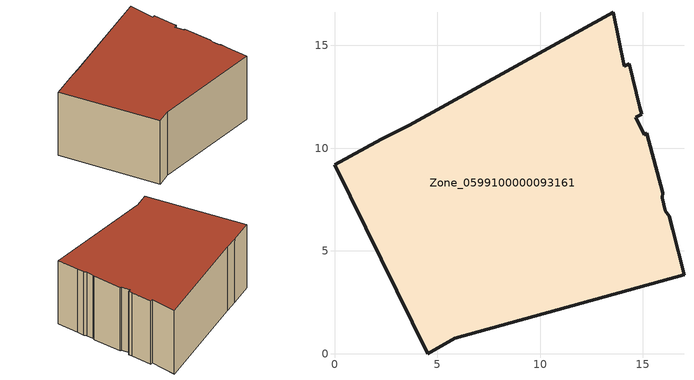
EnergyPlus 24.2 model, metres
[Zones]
Zone_0599100000093161
 floor ground (C_G): 14.65,11.5 15.07,10.66 15.19,10.72 15.97,7.84 15.94,7.59 16.09,6.94 16.28,6.69 16.46,6.02 17,3.84 5.86,0.75 4.54,0 0,9.18 2.27,10.44 3.63,11.11 13.56,16.61 14.09,13.98 14.33,14.11 14.85,11.98 14.94,11.65 z0
 wall outside (C_F): 2.27,10.44 0,9.18 4.54,0 5.86,0.75 17,3.84 16.46,6.02 16.28,6.69 16.09,6.94 15.94,7.59 15.97,7.84 15.19,10.72 15.07,10.66 14.65,11.5 14.94,11.65 14.85,11.98 14.33,14.11 14.09,13.98 13.56,16.61 3.63,11.11 2.27,10.44 z0:6.72
 roof outside (C_R): 16.28,6.69 16.09,6.94 15.94,7.59 15.97,7.84 15.19,10.72 15.07,10.66 14.65,11.5 14.94,11.65 14.85,11.98 14.33,14.11 14.09,13.98 13.56,16.61 3.63,11.11 2.27,10.44 0,9.18 4.54,0 5.86,0.75 17,3.84 16.46,6.02 z6.72
[BUILDING]
Pand.0599100000093161: North Axis=0; Terrain=City; Loads Convergence Tolerance Value=0.04; Temperature Convergence Tolerance Value=0.4; Solar Distribution=FullExterior; Maximum Number of Warmup Days=25; Minimum Number of Warmup Days=1
[Site:Location]
Rotterdam.The.Hague.AP_ZH_NLD Design_Conditions: Latitude=51.96; Longitude=4.45; Time Zone=1; Elevation=-4.5
[SITE:GROUNDTEMPERATURE:BUILDINGSURFACE]
18, 18, 18, 18, 18, 18, 18, 18, 18, 18, 18, 18
[MATERIAL] Thermal Absorptance=0.9; Solar Absorptance=0.7; Visible Absorptance=0.7
Name | Roughness | Thickness | Conductivity | Density | Specific Heat
G.TC.1946 | MediumSmooth | 0.15 | 1 | 540 | 1210
F.TC.1946 | Rough | 0.3 | 0.857143 | 1920 | 840
R.TC.1946 | MediumRough | 0.2 | 0.909091 | 1500 | 1000
[CONSTRUCTION]
C_G: G.TC.1946
C_F: F.TC.1946
C_R: R.TC.1946
[ZONE]
Zone_0599100000093161: Type=1; Multiplier=1; Ceiling Height=Autocalculate; Volume=Autocalculate; Floor Area=autocalculate; Part of Total Floor Area=Yes
[ZONEINFILTRATION:DESIGNFLOWRATE]
Infil_Zone_0599100000093161: Zone or ZoneList or Space or SpaceList=Zone_0599100000093161; Schedule=AlwaysOn; Design Flow Rate Calculation Method=Flow/Area; Flow Rate per Floor Area=0.003; Constant Term Coefficient=1; Temperature Term Coefficient=0; Velocity Term Coefficient=0; Velocity Squared Term Coefficient=0
[HVACTEMPLATE:ZONE:IDEALLOADSAIRSYSTEM]
Zone_0599100000093161: Maximum Heating Supply Air Temperature=50; Minimum Cooling Supply Air Temperature=13; Maximum Heating Supply Air Humidity Ratio=0.0156; Minimum Cooling Supply Air Humidity Ratio=0.0077; Heating Limit=NoLimit; Cooling Limit=NoLimit; Dehumidification Control Type=ConstantSensibleHeatRatio; Cooling Sensible Heat Ratio=0.7; Dehumidification Setpoint=60; Humidification Control Type=None; Humidification Setpoint=30; Outdoor Air Method=None; Outdoor Air Flow Rate per Person=0.00944; Outdoor Air Flow Rate per Zone Floor Area=0; Outdoor Air Flow Rate per Zone=0; Demand Controlled Ventilation Type=None; Outdoor Air Economizer Type=NoEconomizer; Heat Recovery Type=None; Sensible Heat Recovery Effectiveness=0.7; Latent Heat Recovery Effectiveness=0.65
[ZONECONTROL:THERMOSTAT]
ThermostatControl_Zone_0599100000093161: Zone or ZoneList=Zone_0599100000093161; Control Type Schedule=DualSetpointControlType; Control 1=Thermostat_Zone_0599100000093161; Temperature Difference Between Cutout And Setpoint=0
[THERMOSTATSETPOINT:DUALSETPOINT]
Thermostat_Zone_0599100000093161: Heating Setpoint Temperature Schedule=HeatingSetpoint_Zone_0599100000093161; Cooling Setpoint Temperature Schedule=CoolingSetpoint_Zone_0599100000093161
[SCHEDULE:COMPACT]
HeatingSetpoint_Zone_0599100000093161: Through: 12/31, For: AllDays, Until: 24:00, 21
CoolingSetpoint_Zone_0599100000093161: Through: 12/31, For: AllDays, Until: 24:00, 24
DualSetpointControlType: Through: 12/31, For: AllDays, Until: 24:00, 4
AlwaysOn: Through: 12/31, For: AllDays, Until: 24:00, 1
